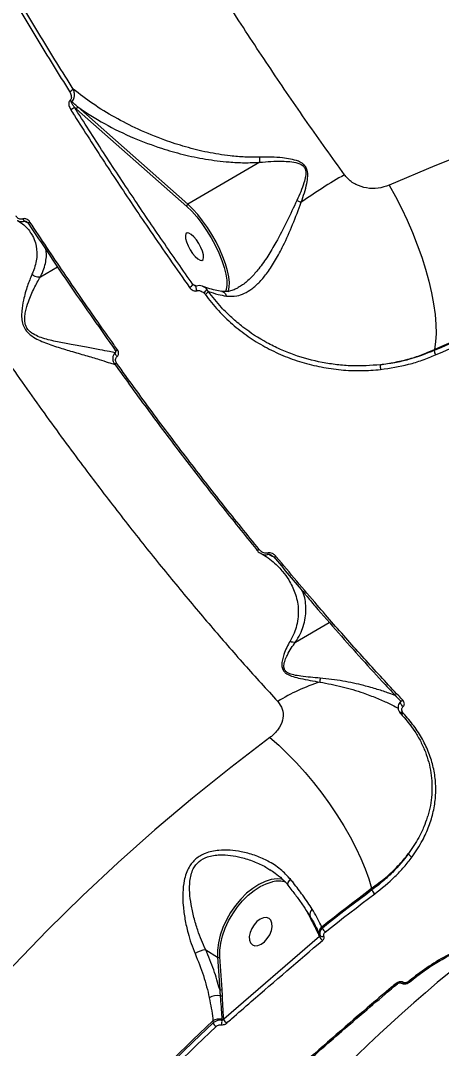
# Model space of a CAD drawing. Header units: millimetres. Extents: x -6328 to 5334, y -5037 to 4112.
# Drawn here: x -2891.1 to -2770.5, y 868.3 to 1163.1 of the extents above; entities that cross this region are included whole.
import ezdxf

# ---------------------------------------------------------------- set-up
doc = ezdxf.new("R2010")
doc.units = ezdxf.units.MM
for name, color, linetype in [('DIKOM_ОБЪЕКТ', 7, 'Continuous'), ('DIKOM_РАЗМЕР_ЗОНА', 7, 'Continuous'), ('DIKOM_РАЗМЕР_ОБЪЕКТА', 7, 'Continuous')]:
    doc.layers.add(name, color=color, linetype=linetype)
doc.styles.add('style1', font='arial.ttf', dxfattribs={"width": 0.8})
doc.dimstyles.new('1-50', dxfattribs={"dimtxt": 300, "dimasz": 200, "dimexe": 100, "dimexo": 0, "dimgap": 100, "dimtad": 1, "dimtxsty": 'style1', "dimcen": 200, "dimclrd": 7, "dimclre": 7, "dimclrt": 7, "dimadec": 1, "dimazin": 2, "dimtfac": 1, "dimtmove": 0, "dimatfit": 2, "dimfxl": 0, "dimlwd": 25, "dimlwe": 18, "dimarcsym": 0})

# ---------------------------------------------------------------- blocks, each defined once
blk = doc.blocks.new('*D2')
at = {"layer": 'Defpoints', "color": 0, "transparency": 16777216}
for p in [(-5303.77, 2121.42), (-1621.11, 2121.42), (560.33, -2395.62)]:
    blk.add_point(p, dxfattribs=at)
at = {"layer": 'DIKOM_РАЗМЕР_ОБЪЕКТА', "color": 7, "lineweight": 18, "transparency": 16777216}
for p, q in [((-1621.11, 2121.42), (-5403.77, 2121.42)), ((560.33, -2395.62), (-5403.77, -2395.62))]:
    blk.add_line(p, q, dxfattribs=at)
at = {"layer": 'DIKOM_РАЗМЕР_ОБЪЕКТА', "color": 7, "lineweight": 25, "transparency": 16777216}
blk.add_line((-5303.77, -2195.62), (-5303.77, 1921.42), dxfattribs=at)
at = {"layer": 'DIKOM_РАЗМЕР_ОБЪЕКТА', "color": 7, "transparency": 16777216}
for points in [[(-5337.11, 1921.42), (-5270.44, 1921.42), (-5303.77, 2121.42)], [(-5337.11, -2195.62), (-5270.44, -2195.62), (-5303.77, -2395.62)]]:
    blk.add_solid(points, dxfattribs=at)
at = {"layer": 'DIKOM_РАЗМЕР_ОБЪЕКТА', "color": 7, "transparency": 16777216, "insert": (-5556.94, -137.1), "char_height": 300, "attachment_point": 5, "rotation": 90, "style": 'style1'}
blk.add_mtext('4500', dxfattribs=at)
blk = doc.blocks.new('*D3')
at = {"layer": 'Defpoints', "color": 0, "transparency": 16777216}
for p in [(-1814.92, 4111.71), (-5877.98, -3895.62), (33.33, -3895.62)]:
    blk.add_point(p, dxfattribs=at)
at = {"layer": 'DIKOM_РАЗМЕР_ЗОНА', "color": 7, "lineweight": 18, "transparency": 16777216}
for p, q in [((-1814.92, 4111.71), (-5977.98, 4111.71)), ((33.33, -3895.62), (-5977.98, -3895.62))]:
    blk.add_line(p, q, dxfattribs=at)
at = {"layer": 'DIKOM_РАЗМЕР_ЗОНА', "color": 7, "lineweight": 25, "transparency": 16777216}
blk.add_line((-5877.98, 3911.71), (-5877.98, -3695.62), dxfattribs=at)
at = {"layer": 'DIKOM_РАЗМЕР_ЗОНА', "color": 7, "transparency": 16777216}
for points in [[(-5911.31, 3911.71), (-5844.65, 3911.71), (-5877.98, 4111.71)], [(-5911.31, -3695.62), (-5844.65, -3695.62), (-5877.98, -3895.62)]]:
    blk.add_solid(points, dxfattribs=at)
at = {"layer": 'DIKOM_РАЗМЕР_ЗОНА', "color": 7, "transparency": 16777216, "insert": (-6131.15, 108.05), "char_height": 300, "attachment_point": 5, "rotation": 90, "style": 'style1'}
blk.add_mtext('8000', dxfattribs=at)

msp = doc.modelspace()

# ---------------------------------------------------------------- linework, layer by layer
at = {"layer": 'DIKOM_ОБЪЕКТ', "color": 7, "linetype": 'Continuous', "lineweight": 15}
for p, q in [((-2875.672, 1138.314), (-2875.043, 1137.757)), ((-2843.159, 1110.431), (-2874.709, 1138.356)), ((-2875.043, 1137.757), (-2843.494, 1109.831)), ((-2822.578, 1122.471), (-2843.159, 1110.431)), ((-2885.385, 1089.648), (-2880.491, 1092.511)), ((-2840.72, 1086.967), (-2841.712, 1087.444)), ((-2840.732, 1086.957), (-2840.717, 1086.964)), ((-2838.579, 1086.774), (-2838.526, 1086.754)), ((-2838.56, 1085.011), (-2838.231, 1084.63)), ((-2837.279, 1085.46), (-2837.697, 1086.046)), ((-2832.151, 1085.981), (-2832.409, 1085.335)), ((-2772.566, 1068.5), (-2772.521, 1068.833)), ((-2816.225, 1005.355), (-2816.114, 1005.238)), ((-2812.304, 984.897), (-2802.653, 990.543)), ((-2782.205, 964.362), (-2782.234, 964.397)), ((-2781.421, 964.42), (-2781.678, 964.758)), ((-2790.526, 914.265), (-2790.433, 913.791)), ((-2809.051, 907.616), (-2808.639, 906.756)), ((-2808.639, 906.756), (-2807.951, 905.411)), ((-2804.622, 902.841), (-2804.813, 903.238)), ((-2805.436, 900.426), (-2832.897, 876.696)), ((-2805.541, 900.644), (-2805.436, 900.426)), ((-2838.047, 896.66), (-2834.681, 894.559)), ((-2834.681, 894.559), (-2834.051, 885.273)), ((-2833.976, 894.573), (-2833.999, 895.052)), ((-2833.345, 885.287), (-2833.976, 894.573)), ((-2781.405, 887.292), (-2781.423, 887.303)), ((-2779.664, 887.373), (-2777.538, 889.052)), ((-2833.256, 883.479), (-2833.345, 885.287)), ((-2783.087, 886.93), (-2783.075, 886.939)), ((-2782.155, 887.145), (-2782.137, 887.134)), ((-2836, 876.222), (-2835.96, 875.691)), ((-2833.41, 876.709), (-2833.389, 876.394)), ((-2832.897, 876.696), (-2832.904, 876.795))]:
    msp.add_line(p, q, dxfattribs=at)
at = {"layer": 'DIKOM_ОБЪЕКТ', "color": 7, "linetype": 'Continuous', "lineweight": 15, "flags": 128}
for points in [[(-2593.769, 1163.129), (-2607.907, 1162.015), (-2622.008, 1160.547), (-2636.063, 1158.728), (-2650.065, 1156.558), (-2664.007, 1154.037), (-2677.881, 1151.169), (-2691.678, 1147.954), (-2705.393, 1144.394), (-2719.016, 1140.49), (-2732.541, 1136.246), (-2745.96, 1131.664), (-2759.266, 1126.745), (-2772.451, 1121.493), (-2785.508, 1115.91)], [(-2785.508, 1115.91), (-2783.7, 1112.679), (-2781.973, 1109.326), (-2780.343, 1105.881), (-2778.824, 1102.377), (-2777.432, 1098.845), (-2776.178, 1095.318), (-2775.074, 1091.827), (-2774.129, 1088.404), (-2773.354, 1085.081), (-2772.754, 1081.888), (-2772.335, 1078.854), (-2772.101, 1076.006), (-2772.054, 1073.371), (-2772.195, 1070.973), (-2772.521, 1068.833)], [(-2843.494, 1109.831), (-2842.064, 1108.44), (-2840.614, 1106.805), (-2839.18, 1104.963), (-2837.796, 1102.961), (-2836.496, 1100.847), (-2835.312, 1098.671), (-2834.271, 1096.486), (-2833.399, 1094.344), (-2832.718, 1092.299), (-2832.243, 1090.398), (-2831.986, 1088.689), (-2831.953, 1087.211), (-2832.145, 1086.002), (-2832.151, 1085.981)], [(-2831.637, 1085.347), (-2831.544, 1085.576), (-2831.293, 1086.676), (-2831.25, 1088.034), (-2831.415, 1089.62), (-2831.785, 1091.399), (-2832.352, 1093.333), (-2833.103, 1095.38), (-2834.023, 1097.495), (-2835.091, 1099.633), (-2836.284, 1101.747), (-2837.577, 1103.792), (-2838.94, 1105.723), (-2840.346, 1107.498), (-2841.762, 1109.079), (-2843.159, 1110.431)], [(-2889.007, 1105.104), (-2889.009, 1105.128), (-2888.984, 1105.177)], [(-2888.384, 1105.352), (-2888.538, 1105.265), (-2888.678, 1105.193), (-2888.799, 1105.139), (-2888.895, 1105.104), (-2888.964, 1105.091), (-2889.003, 1105.099), (-2889.007, 1105.104)], [(-2843.379, 1102.248), (-2843.732, 1101.995), (-2843.886, 1101.444), (-2843.828, 1100.638), (-2843.562, 1099.642), (-2843.11, 1098.538), (-2842.509, 1097.415), (-2841.807, 1096.364), (-2841.062, 1095.47), (-2840.334, 1094.805), (-2839.681, 1094.424), (-2839.156, 1094.356), (-2838.803, 1094.609), (-2838.649, 1095.16), (-2838.708, 1095.966), (-2838.974, 1096.962), (-2839.425, 1098.066), (-2840.026, 1099.189), (-2840.728, 1100.24), (-2841.473, 1101.134), (-2842.202, 1101.799), (-2842.855, 1102.18), (-2843.379, 1102.248)], [(-2840.533, 1085.641), (-2840.644, 1085.899), (-2840.732, 1086.167), (-2840.791, 1086.424), (-2840.817, 1086.649), (-2840.806, 1086.823), (-2840.76, 1086.933), (-2840.732, 1086.957)], [(-2755.957, 1075.508), (-2758.045, 1074.663), (-2760.13, 1073.81), (-2762.212, 1072.947), (-2764.29, 1072.076), (-2766.364, 1071.195), (-2768.435, 1070.306), (-2770.502, 1069.407), (-2772.566, 1068.5)], [(-2772.521, 1068.833), (-2770.444, 1069.747), (-2768.362, 1070.652), (-2766.277, 1071.548), (-2764.188, 1072.434), (-2762.095, 1073.312), (-2759.999, 1074.18), (-2757.9, 1075.039), (-2755.797, 1075.889)], [(-2772.193, 1067.245), (-2770.134, 1068.15), (-2768.072, 1069.046), (-2766.006, 1069.934), (-2763.936, 1070.813), (-2761.862, 1071.682), (-2759.786, 1072.543), (-2757.705, 1073.394), (-2755.622, 1074.237)], [(-2863.433, 1066.804), (-2863.593, 1066.985), (-2863.734, 1067.179), (-2863.849, 1067.374), (-2863.931, 1067.558), (-2863.975, 1067.721), (-2863.978, 1067.853), (-2863.94, 1067.946), (-2863.924, 1067.962)], [(-2863.953, 1068.486), (-2863.965, 1068.524), (-2863.951, 1068.591)], [(-2863.289, 1068.679), (-2863.445, 1068.594), (-2863.589, 1068.526), (-2863.715, 1068.48), (-2863.82, 1068.456), (-2863.898, 1068.456), (-2863.947, 1068.479), (-2863.953, 1068.486)], [(-2863.579, 1064.87), (-2863.728, 1064.789), (-2863.866, 1064.724), (-2863.989, 1064.677), (-2864.093, 1064.652), (-2864.174, 1064.647), (-2864.229, 1064.664), (-2864.256, 1064.702), (-2864.254, 1064.76)], [(-2823.425, 1011.289), (-2823.45, 1011.328), (-2823.467, 1011.408)], [(-2822.699, 1011.407), (-2822.849, 1011.327), (-2822.992, 1011.268), (-2823.123, 1011.232), (-2823.238, 1011.22), (-2823.333, 1011.233), (-2823.404, 1011.269), (-2823.425, 1011.289)], [(-2817.842, 1009.376), (-2818, 1009.293), (-2818.15, 1009.233), (-2818.288, 1009.199), (-2818.406, 1009.192), (-2818.501, 1009.213), (-2818.569, 1009.261), (-2818.574, 1009.266)], [(-2782.386, 968.148), (-2782.389, 968.152), (-2782.398, 968.163)], [(-2781.519, 966.374), (-2781.721, 966.547), (-2781.91, 966.756), (-2782.073, 966.985), (-2782.195, 967.215), (-2782.266, 967.428), (-2782.282, 967.606), (-2782.24, 967.735), (-2782.222, 967.757)], [(-2781.678, 964.758), (-2781.866, 964.698), (-2782.049, 964.667), (-2782.218, 964.668), (-2782.366, 964.699), (-2782.487, 964.76), (-2782.576, 964.847), (-2782.59, 964.869)], [(-2781.421, 964.42), (-2781.572, 964.343), (-2781.721, 964.289), (-2781.86, 964.262), (-2781.987, 964.262), (-2782.096, 964.289), (-2782.184, 964.342), (-2782.205, 964.362)], [(-2819.638, 957.518), (-2830.859, 948.942), (-2841.845, 940.107), (-2852.592, 931.018), (-2863.092, 921.679), (-2873.34, 912.096), (-2883.33, 902.274), (-2893.058, 892.217), (-2902.517, 881.933), (-2911.702, 871.426), (-2920.609, 860.703), (-2929.233, 849.768), (-2937.568, 838.629), (-2945.61, 827.291), (-2953.355, 815.76)], [(-2819.638, 957.518), (-2817.114, 955.303), (-2814.581, 952.883), (-2812.061, 950.278), (-2809.578, 947.512), (-2807.155, 944.611), (-2804.812, 941.601), (-2802.572, 938.51), (-2800.456, 935.366), (-2798.482, 932.196), (-2796.668, 929.031), (-2795.031, 925.9), (-2793.587, 922.829), (-2792.347, 919.849), (-2791.324, 916.986), (-2790.526, 914.265)], [(-2816.044, 916.873), (-2817.604, 916.984), (-2819.279, 916.769), (-2821.027, 916.232), (-2822.811, 915.384), (-2824.59, 914.245), (-2826.327, 912.838), (-2827.984, 911.196), (-2829.523, 909.354), (-2830.911, 907.351), (-2832.119, 905.233), (-2833.118, 903.046), (-2833.889, 900.836), (-2834.413, 898.654), (-2834.679, 896.546), (-2834.681, 894.559)], [(-2814.502, 915.163), (-2814.526, 915.202), (-2814.573, 915.389), (-2814.547, 915.625), (-2814.447, 915.899), (-2814.277, 916.203), (-2814.043, 916.525), (-2813.754, 916.853)], [(-2833.999, 895.052), (-2833.973, 896.5), (-2833.715, 898.544), (-2833.207, 900.661), (-2832.46, 902.803), (-2831.491, 904.924), (-2830.32, 906.978), (-2828.973, 908.92), (-2827.481, 910.706), (-2825.875, 912.299), (-2824.191, 913.663), (-2822.465, 914.767), (-2820.735, 915.589), (-2819.04, 916.11), (-2818.91, 916.138)], [(-2804.813, 903.238), (-2803.05, 904.642), (-2801.28, 906.038), (-2799.504, 907.427), (-2797.721, 908.809), (-2795.932, 910.184), (-2794.136, 911.552), (-2792.334, 912.912), (-2790.526, 914.265)], [(-2790.433, 913.791), (-2792.229, 912.447), (-2794.018, 911.096), (-2795.801, 909.738), (-2797.578, 908.373), (-2799.349, 907), (-2801.113, 905.621), (-2802.871, 904.234), (-2804.622, 902.841)], [(-2803.799, 901.733), (-2802.052, 903.124), (-2800.298, 904.507), (-2798.538, 905.884), (-2796.771, 907.253), (-2794.998, 908.615), (-2793.219, 909.97), (-2791.433, 911.318), (-2789.642, 912.659)], [(-2821.233, 898.959), (-2820.398, 899.885), (-2819.718, 900.97), (-2819.246, 902.126), (-2819.022, 903.259), (-2819.063, 904.278), (-2819.366, 905.099), (-2819.907, 905.657), (-2820.642, 905.906), (-2821.51, 905.826), (-2822.443, 905.423), (-2823.364, 904.731), (-2824.199, 903.805), (-2824.879, 902.72), (-2825.351, 901.564), (-2825.575, 900.431), (-2825.534, 899.412), (-2825.231, 898.591), (-2824.69, 898.033), (-2823.955, 897.784), (-2823.087, 897.864), (-2822.154, 898.267), (-2821.233, 898.959)], [(-2805.281, 900.762), (-2805.318, 900.838), (-2805.429, 901.068)], [(-2780.07, 887.456), (-2779.964, 887.395), (-2779.867, 887.357), (-2779.782, 887.341), (-2779.711, 887.349), (-2779.664, 887.373)], [(-2783.507, 887.006), (-2783.382, 886.942), (-2783.27, 886.906), (-2783.174, 886.899), (-2783.098, 886.922), (-2783.087, 886.93)], [(-2879.13, 830.499), (-2874.065, 836.484), (-2868.904, 842.394), (-2863.649, 848.228), (-2858.3, 853.986), (-2852.861, 859.665), (-2847.33, 865.265), (-2841.709, 870.785), (-2836, 876.222)], [(-2835.96, 875.691), (-2841.639, 870.279), (-2847.23, 864.786), (-2852.733, 859.214), (-2858.145, 853.563), (-2863.467, 847.835), (-2868.696, 842.03), (-2873.832, 836.15), (-2878.874, 830.197)], [(-2877.886, 829.251), (-2872.855, 835.192), (-2867.73, 841.058), (-2862.512, 846.85), (-2857.203, 852.566), (-2851.802, 858.204), (-2846.312, 863.764), (-2840.733, 869.245), (-2835.067, 874.644)]]:
    msp.add_lwpolyline(points, dxfattribs=at)
at = {"layer": 'DIKOM_ОБЪЕКТ', "color": 7, "linetype": 'Continuous', "lineweight": 15}
for centre, radius, start, end in [((-2880.901, 1149.571), 7.817, 299.46891, 308.66638), ((-2875.129, 1141.705), 2.275, 218.92347, 234.62222), ((-2879.819, 1143.157), 6.375, 299.00048, 310.57087), ((-2874.409, 1137.796), 0.635, 118.10398, 183.51709), ((-2718.193, 979.875), 160.46, 119.95228, 125.18927), ((-2804.908, 1127.151), 17.135, 245.74041, 250.37803), ((-2842.86, 1109.87), 0.635, 118.10382, 183.51798), ((-2889.049, 1106.801), 1.516, 202.20524, 230.73373), ((-2843.938, 1089), 2.716, 297.38021, 325.0581), ((-2840.814, 1087.769), 3.562, 309.26087, 331.06264), ((-2839.198, 1085.127), 1.761, 31.4804, 67.56036), ((-2839.604, 1087.167), 2.885, 298.42284, 323.72653), ((-2770.496, 1068.431), 2.071, 178.09105, 214.94871), ((-2784.293, 1063.922), 3.751, 172.70948, 193.24904), ((-2819.267, 1011.027), 1.253, 208.53849, 230.22153), ((-2789.44, 922.946), 52.904, 107.46899, 121.92347), ((-2797.651, 973.736), 7.677, 173.83762, 182.43217), ((-2782.037, 968.704), 0.656, 237.83808, 310.9818), ((-2778.473, 924.767), 1.55, 200.37181, 252.59087), ((-2817.245, 908.959), 7.37, 73.29832, 103.0572), ((-2788.182, 914.522), 2.367, 197.9944, 231.92224), ((-2806.379, 906.794), 1.842, 128.0742, 199.81893), ((-2808.286, 905.745), 0.473, 315.12226, 351.04662), ((-2803.587, 901.718), 1.953, 128.89417, 199.43162), ((-2802.429, 903.611), 2.324, 199.35333, 233.88176), ((-2805.793, 900.937), 0.387, 310.63979, 19.80102), ((-2803.344, 901.181), 2.224, 199.84175, 236.03027), ((-2804.605, 901.269), 0.846, 216.86241, 297.85642), ((-2466.207, 526.146), 472.974, 128.08672, 145.2572), ((-2836.732, 888.406), 8.358, 99.04629, 121.41173), ((-2834.341, 895.192), 0.719, 241.755, 300.58315), ((-2781.891, 887.703), 0.616, 243.75131, 319.46549), ((-2469.607, 496.626), 499.135, 128.15122, 128.46252), ((-2833.711, 885.906), 0.719, 241.755, 300.58315), ((-2781.875, 887.696), 0.62, 245.15217, 319.27917), ((-2834.718, 878.969), 4.55, 79.64347, 120.61537), ((-2833.613, 884.146), 0.757, 247.73481, 298.18913), ((-2834.064, 873.046), 3.72, 79.88731, 121.3737), ((-2833.895, 876.548), 2.236, 202.5435, 238.38132), ((-2836.024, 876.064), 2.655, 339.87712, 7.12935), ((-2833.275, 877.443), 0.746, 259.58931, 299.85908), ((-2830.722, 877.576), 2.346, 202.01405, 236.22582)]:
    msp.add_arc(centre, radius, start, end, dxfattribs=at)
for points, knots in [([(-2798.307, 1118.904), (-2801.869, 1123.887), (-2808.995, 1133.853), (-2819.512, 1149.279), (-2829.881, 1165.031), (-2840.12, 1181.197), (-2850.155, 1197.665), (-2860.001, 1214.476), (-2869.571, 1231.494), (-2878.259, 1247.606), (-2886.073, 1262.681), (-2893.094, 1276.732), (-2899.865, 1290.806), (-2906.396, 1304.937), (-2912.651, 1319.054), (-2918.634, 1333.176), (-2924.304, 1347.218), (-2929.485, 1360.726), (-2934.185, 1373.65), (-2938.736, 1386.862), (-2943.202, 1400.717), (-2947.486, 1415.127), (-2951.605, 1430.318), (-2955.405, 1446.144), (-2958.35, 1460.608), (-2960.434, 1472.805), (-2961.983, 1483.644), (-2963.206, 1494.78), (-2964.004, 1506.092), (-2964.323, 1517.718), (-2964.01, 1529.461), (-2962.995, 1540.149), (-2961.505, 1549.195), (-2959.722, 1556.807), (-2957.5, 1563.857), (-2954.845, 1570.311), (-2951.764, 1576.167), (-2948.255, 1581.389), (-2944.352, 1586.038), (-2941.405, 1588.593), (-2939.929, 1589.872)], [0, 0, 0, 0, 0.0277428, 0.0554856, 0.0835918, 0.1116979, 0.1402848, 0.1688716, 0.1978427, 0.2268138, 0.2503664, 0.2739191, 0.2976931, 0.3214671, 0.3455316, 0.3695961, 0.393891, 0.4181859, 0.4402547, 0.4623235, 0.4890861, 0.5158638, 0.5426264, 0.5757713, 0.6089163, 0.6309326, 0.652949, 0.6796477, 0.7063614, 0.7330602, 0.7661254, 0.7991906, 0.8241634, 0.8492229, 0.8742824, 0.8994293, 0.9244842, 0.9496267, 0.9747692, 1, 1, 1, 1]), ([(-3053.768, 1489.114), (-3054.228, 1485.449), (-3055.13, 1478.259), (-3055.6, 1466.462), (-3055.443, 1454.05), (-3054.591, 1440.798), (-3053.025, 1426.511), (-3050.967, 1412.981), (-3048.65, 1400.479), (-3046.414, 1389.839), (-3043.959, 1379.29), (-3041.318, 1368.862), (-3038.411, 1358.215), (-3034.561, 1345.034), (-3029.543, 1329.172), (-3023.156, 1310.672), (-3016.388, 1292.511), (-3009.341, 1274.792), (-3002.365, 1258.227), (-2995.337, 1242.341), (-2988.463, 1227.458), (-2981.405, 1212.779), (-2973.399, 1196.736), (-2964.506, 1179.649), (-2954.675, 1161.576), (-2945.269, 1144.976), (-2936.06, 1129.317), (-2927.27, 1114.869), (-2918.448, 1100.831), (-2908.639, 1085.708), (-2897.987, 1069.877), (-2886.481, 1053.455), (-2875.705, 1038.662), (-2865.355, 1024.966), (-2855.644, 1012.554), (-2846.053, 1000.712), (-2836.559, 989.395), (-2827, 978.378), (-2820.612, 971.361), (-2817.415, 967.849)], [0, 0, 0, 0, 0.0321108, 0.0629807, 0.0939441, 0.1252643, 0.1566821, 0.189835, 0.2117861, 0.2337707, 0.2537041, 0.2736375, 0.2936718, 0.313706, 0.3466387, 0.3796847, 0.4118208, 0.4412262, 0.470712, 0.4960472, 0.5214337, 0.5455273, 0.5696649, 0.6018539, 0.6313075, 0.6608414, 0.6862174, 0.7116447, 0.7357766, 0.7599525, 0.7922219, 0.8217486, 0.8513558, 0.8767942, 0.9022838, 0.9264743, 0.9507088, 0.9753312, 1, 1, 1, 1]), ([(-2913.102, 1204.143), (-2910.24, 1198.983), (-2904.511, 1188.654), (-2895.596, 1173.255), (-2886.466, 1157.923), (-2880.194, 1147.821), (-2877.055, 1142.765)], [0, 0, 0, 0, 0.2488775, 0.4981996, 0.7488726, 1, 1, 1, 1]), ([(-2876.017, 1143.467), (-2879.121, 1148.466), (-2885.335, 1158.474), (-2894.42, 1173.725), (-2903.345, 1189.135), (-2909.103, 1199.516), (-2911.984, 1204.711)], [0, 0, 0, 0, 0.2488778, 0.4982002, 0.748873, 1, 1, 1, 1]), ([(-2877.055, 1142.765), (-2876.866, 1142.404), (-2876.587, 1141.87), (-2876.512, 1141.127), (-2876.592, 1140.682), (-2876.747, 1140.411), (-2876.864, 1140.307), (-2876.899, 1140.275)], [0, 0, 0, 0, 0.4385519, 0.6486814, 0.8192315, 0.9451773, 1, 1, 1, 1]), ([(-2876.446, 1139.85), (-2876.386, 1139.901), (-2876.189, 1140.067), (-2875.896, 1140.471), (-2875.652, 1141.126), (-2875.579, 1142.046), (-2875.744, 1142.86), (-2875.962, 1143.345), (-2876.017, 1143.467)], [0, 0, 0, 0, 0.0635458, 0.2059318, 0.3867575, 0.5938455, 0.8977465, 1, 1, 1, 1]), ([(-2822.548, 1123.959), (-2823.977, 1123.949), (-2826.834, 1123.928), (-2831.868, 1124.366), (-2837.584, 1125.279), (-2843.838, 1126.832), (-2850.499, 1129.004), (-2857.317, 1131.814), (-2864.157, 1135.322), (-2870.425, 1139.153), (-2874.154, 1142.03), (-2876.017, 1143.467)], [0, 0, 0, 0, 0.0661314, 0.1323031, 0.238336, 0.3447311, 0.4509767, 0.593956, 0.7292239, 0.864722, 1, 1, 1, 1]), ([(-2876.899, 1140.275), (-2876.937, 1140.24), (-2877.061, 1140.129), (-2877.224, 1139.835), (-2877.311, 1139.344), (-2877.228, 1138.538), (-2876.926, 1137.96), (-2876.728, 1137.581)], [0, 0, 0, 0, 0.0555185, 0.1783962, 0.3495223, 0.5728916, 1, 1, 1, 1]), ([(-2875.672, 1138.314), (-2875.862, 1138.548), (-2876.143, 1138.895), (-2876.395, 1139.358), (-2876.482, 1139.617), (-2876.493, 1139.777), (-2876.456, 1139.834), (-2876.446, 1139.85)], [0, 0, 0, 0, 0.4939038, 0.7308129, 0.8854639, 0.9700829, 1, 1, 1, 1]), ([(-2874.709, 1138.356), (-2874.901, 1138.521), (-2875.482, 1139.016), (-2876.06, 1139.516), (-2876.446, 1139.85)], [0, 0, 0, 0, 0.3320291, 1, 1, 1, 1]), ([(-2841.712, 1087.444), (-2844.594, 1091.561), (-2850.364, 1099.8), (-2858.903, 1112.437), (-2867.363, 1125.259), (-2872.901, 1133.961), (-2875.672, 1138.314)], [0, 0, 0, 0, 0.2491447, 0.4986289, 0.7491418, 1, 1, 1, 1]), ([(-2874.709, 1138.356), (-2872.207, 1136.711), (-2867.203, 1133.421), (-2859.079, 1129.521), (-2851.475, 1126.659), (-2844.599, 1124.678), (-2838.139, 1123.312), (-2832.228, 1122.577), (-2827.019, 1122.301), (-2824.058, 1122.414), (-2822.578, 1122.471)], [0, 0, 0, 0, 0.1801421, 0.3602677, 0.5134826, 0.627815, 0.7423229, 0.8564285, 0.9282344, 1, 1, 1, 1]), ([(-2876.728, 1137.581), (-2876.373, 1137.02), (-2874.601, 1134.215), (-2869.961, 1126.948), (-2862.736, 1115.872), (-2853.187, 1101.615), (-2846.446, 1091.966), (-2842.689, 1086.588)], [0, 0, 0, 0, 0.0321573, 0.1607921, 0.4182836, 0.6757752, 1, 1, 1, 1]), ([(-2822.57, 1122.479), (-2822.556, 1122.694), (-2822.53, 1123.09), (-2822.536, 1123.638), (-2822.546, 1123.915), (-2822.548, 1123.959)], [0, 0, 0, 0, 0.4994815, 0.9205566, 1, 1, 1, 1]), ([(-2810.662, 1111.011), (-2810.061, 1112.792), (-2809.229, 1115.255), (-2808.757, 1118.338), (-2808.842, 1119.988), (-2809.348, 1121.205), (-2810.215, 1122.136), (-2811.708, 1122.919), (-2813.716, 1123.458), (-2817.423, 1123.957), (-2820.372, 1123.958), (-2822.548, 1123.959)], [0, 0, 0, 0, 0.2311133, 0.319666, 0.3914023, 0.4366917, 0.482219, 0.5456618, 0.6397129, 0.7342294, 1, 1, 1, 1]), ([(-2822.578, 1122.471), (-2822.577, 1122.472), (-2822.574, 1122.474), (-2822.571, 1122.477), (-2822.571, 1122.478), (-2822.57, 1122.479)], [0, 0, 0, 0, 0.3909841, 0.7860417, 1, 1, 1, 1]), ([(-2822.57, 1122.479), (-2822.568, 1122.479), (-2820.434, 1122.699), (-2817.536, 1122.886), (-2813.899, 1122.71), (-2811.956, 1122.407), (-2810.505, 1121.807), (-2809.702, 1121.003), (-2809.308, 1119.894), (-2809.393, 1118.38), (-2810.159, 1115.497), (-2811.194, 1113.201), (-2811.948, 1111.529)], [0, 0, 0, 0, 0.0003162, 0.2742391, 0.3682386, 0.4635033, 0.5235102, 0.5648333, 0.606153, 0.6747017, 0.7630002, 1, 1, 1, 1]), ([(-2785.508, 1115.91), (-2786.54, 1115.556), (-2788.579, 1114.857), (-2791.942, 1114.962), (-2795.07, 1115.966), (-2797.182, 1117.48), (-2798.063, 1118.595), (-2798.307, 1118.904)], [0, 0, 0, 0, 0.2385226, 0.4713368, 0.696805, 0.9159909, 1, 1, 1, 1]), ([(-2811.948, 1111.529), (-2812.883, 1109.531), (-2814.775, 1105.482), (-2817.548, 1100.072), (-2820.249, 1095.514), (-2822.628, 1092.119), (-2825.051, 1089.37), (-2827.042, 1087.549), (-2828.335, 1086.805), (-2828.769, 1086.555)], [0, 0, 0, 0, 0.2054715, 0.4162365, 0.5595622, 0.7061172, 0.8217101, 0.9401675, 1, 1, 1, 1]), ([(-2832.131, 1084.115), (-2831.13, 1084.062), (-2829.382, 1083.97), (-2826.947, 1084.844), (-2824.73, 1086.179), (-2822.508, 1088.18), (-2820.213, 1090.96), (-2817.964, 1094.453), (-2815.54, 1099.073), (-2813.076, 1104.681), (-2811.476, 1108.878), (-2810.662, 1111.011)], [0, 0, 0, 0, 0.1045096, 0.1823156, 0.2623965, 0.3546203, 0.4495241, 0.5618071, 0.6772358, 0.8359151, 1, 1, 1, 1]), ([(-2890.452, 1106.228), (-2890.588, 1106.189), (-2890.861, 1106.111), (-2891.312, 1106.18), (-2891.76, 1106.379), (-2892.146, 1106.686), (-2892.338, 1106.95), (-2892.422, 1107.064)], [0, 0, 0, 0, 0.188925, 0.3774349, 0.5791838, 0.8164502, 1, 1, 1, 1]), ([(-2892.02, 1105.817), (-2891.61, 1105.568), (-2890.663, 1104.993), (-2889.518, 1103.977), (-2888.692, 1103.099), (-2888.379, 1102.558), (-2888.307, 1102.433)], [0, 0, 0, 0, 0.2468086, 0.5699702, 0.9012674, 1, 1, 1, 1]), ([(-2892.019, 1105.82), (-2891.805, 1105.714), (-2891.383, 1105.506), (-2890.672, 1105.431), (-2890.231, 1105.561), (-2890.008, 1105.627)], [0, 0, 0, 0, 0.3365191, 0.6639751, 1, 1, 1, 1]), ([(-2888.384, 1105.352), (-2888.471, 1105.471), (-2888.676, 1105.747), (-2889.086, 1106.069), (-2889.559, 1106.275), (-2890.029, 1106.347), (-2890.311, 1106.267), (-2890.452, 1106.228)], [0, 0, 0, 0, 0.1825282, 0.4237843, 0.6274648, 0.8134356, 1, 1, 1, 1]), ([(-2890.008, 1105.627), (-2889.976, 1105.635), (-2889.92, 1105.648), (-2889.792, 1105.643), (-2889.649, 1105.612), (-2889.546, 1105.562), (-2889.501, 1105.54)], [0, 0, 0, 0, 0.1791839, 0.3107545, 0.6938927, 1, 1, 1, 1]), ([(-2890.008, 1105.627), (-2889.933, 1105.59), (-2889.609, 1105.43), (-2889.29, 1105.27), (-2889.045, 1105.147)], [0, 0, 0, 0, 0.231795, 1, 1, 1, 1]), ([(-2889.499, 1105.543), (-2889.435, 1105.507), (-2889.272, 1105.416), (-2889.1, 1105.257), (-2889.034, 1105.13), (-2889.018, 1105.099)], [0, 0, 0, 0, 0.3312014, 0.8367864, 1, 1, 1, 1]), ([(-2888.984, 1105.177), (-2884.873, 1098.984), (-2876.639, 1086.578), (-2868.184, 1074.592), (-2863.951, 1068.591)], [0, 0, 0, 0, 0.4992727, 1, 1, 1, 1]), ([(-2863.289, 1068.679), (-2863.665, 1069.206), (-2865.541, 1071.841), (-2870.707, 1079.173), (-2878.74, 1090.808), (-2885.167, 1100.501), (-2888.384, 1105.352)], [0, 0, 0, 0, 0.0441412, 0.2207137, 0.6100127, 1, 1, 1, 1]), ([(-2888.309, 1102.393), (-2888.076, 1102.053), (-2887.425, 1101.101), (-2886.621, 1098.926), (-2886.296, 1096.361), (-2886.644, 1093.726), (-2887.145, 1091.936), (-2887.634, 1090.802), (-2887.813, 1090.386)], [0, 0, 0, 0, 0.1034319, 0.2899564, 0.5954227, 0.7516325, 0.9089833, 1, 1, 1, 1]), ([(-2885.385, 1089.648), (-2885.182, 1090.068), (-2884.64, 1091.189), (-2884.047, 1092.959), (-2883.698, 1094.931), (-2883.625, 1096.439), (-2883.775, 1097.252), (-2883.815, 1097.468)], [0, 0, 0, 0, 0.1493115, 0.3989385, 0.6503962, 0.9071355, 1, 1, 1, 1]), ([(-2887.813, 1090.386), (-2888.255, 1089.314), (-2889.149, 1087.144), (-2890.201, 1083.475), (-2890.746, 1080.39), (-2890.82, 1078.154), (-2890.609, 1076.439), (-2889.951, 1074.762), (-2888.687, 1073.226), (-2886.927, 1072.025), (-2884.236, 1070.741), (-2880.766, 1069.553), (-2876.552, 1068.289), (-2872.39, 1067.08), (-2868.794, 1065.999), (-2865.938, 1065.098), (-2864.669, 1064.69), (-2864.06, 1064.494)], [0, 0, 0, 0, 0.1035369, 0.2094384, 0.2801079, 0.3159518, 0.3526469, 0.3851241, 0.4179263, 0.4588182, 0.4980973, 0.580831, 0.6654623, 0.7594063, 0.855254, 0.930513, 1, 1, 1, 1]), ([(-2863.957, 1067.883), (-2864.495, 1067.983), (-2865.754, 1068.217), (-2868.546, 1068.754), (-2872.199, 1069.425), (-2876.329, 1070.163), (-2880.528, 1070.962), (-2883.933, 1071.744), (-2886.578, 1072.707), (-2888.178, 1073.615), (-2889.005, 1074.525), (-2889.534, 1075.4), (-2889.893, 1076.506), (-2889.916, 1078.062), (-2889.595, 1080.137), (-2888.696, 1083.021), (-2887.2, 1086.458), (-2886.003, 1088.657), (-2885.396, 1089.642), (-2885.395, 1089.643)], [0, 0, 0, 0, 0.0593267, 0.138586, 0.2358116, 0.3348465, 0.4194792, 0.5053839, 0.5439065, 0.5824167, 0.6076349, 0.6122728, 0.6421254, 0.6767106, 0.7126638, 0.7841406, 0.8910107, 0.999892, 1, 1, 1, 1]), ([(-2887.813, 1090.386), (-2887.776, 1090.354), (-2887.536, 1090.139), (-2887.009, 1089.819), (-2886.191, 1089.575), (-2885.661, 1089.621), (-2885.395, 1089.643)], [0, 0, 0, 0, 0.056229, 0.3685429, 0.6842715, 1, 1, 1, 1]), ([(-2885.395, 1089.643), (-2885.394, 1089.644), (-2885.392, 1089.644), (-2885.388, 1089.646), (-2885.386, 1089.647), (-2885.385, 1089.648)], [0, 0, 0, 0, 0.3001999, 0.7069773, 1, 1, 1, 1]), ([(-2842.689, 1086.588), (-2842.648, 1086.532), (-2842.45, 1086.266), (-2842.033, 1085.893), (-2841.459, 1085.625), (-2840.951, 1085.539), (-2840.673, 1085.607), (-2840.533, 1085.641)], [0, 0, 0, 0, 0.0843516, 0.4026499, 0.6518232, 0.8254915, 1, 1, 1, 1]), ([(-2841.122, 1087.047), (-2841.168, 1087.067), (-2841.361, 1087.153), (-2841.547, 1087.298), (-2841.683, 1087.419), (-2841.712, 1087.444)], [0, 0, 0, 0, 0.2004977, 0.8294083, 1, 1, 1, 1]), ([(-2840.705, 1086.97), (-2840.707, 1086.969), (-2840.71, 1086.966), (-2840.728, 1086.96), (-2840.766, 1086.953), (-2840.827, 1086.952), (-2840.93, 1086.967), (-2841.035, 1086.995), (-2841.101, 1087.033), (-2841.123, 1087.045)], [0, 0, 0, 0, 0.1736457, 0.256809, 0.3464491, 0.4603937, 0.6226705, 0.8748425, 1, 1, 1, 1]), ([(-2838.863, 1086.859), (-2838.932, 1086.895), (-2839.248, 1087.061), (-2839.87, 1087.12), (-2840.448, 1087.095), (-2840.694, 1086.966), (-2840.714, 1086.956)], [0, 0, 0, 0, 0.1217436, 0.5564832, 0.9641514, 1, 1, 1, 1]), ([(-2840.533, 1085.641), (-2840.388, 1085.677), (-2840.099, 1085.747), (-2839.564, 1085.656), (-2839.027, 1085.417), (-2838.708, 1085.14), (-2838.56, 1085.011)], [0, 0, 0, 0, 0.2096764, 0.4181568, 0.729856, 1, 1, 1, 1]), ([(-2838.589, 1086.743), (-2838.656, 1086.766), (-2838.771, 1086.806), (-2838.872, 1086.852), (-2838.915, 1086.872)], [0, 0, 0, 0, 0.5815571, 1, 1, 1, 1]), ([(-2837.697, 1086.046), (-2837.894, 1086.25), (-2838.235, 1086.603), (-2838.682, 1086.773), (-2838.87, 1086.844)], [0, 0, 0, 0, 0.5773065, 1, 1, 1, 1]), ([(-2833.428, 1085.465), (-2834.065, 1085.572), (-2835.49, 1085.813), (-2837.191, 1086.263), (-2838.155, 1086.639), (-2838.52, 1086.781)], [0, 0, 0, 0, 0.3344149, 0.7477195, 1, 1, 1, 1]), ([(-2788.014, 1064.398), (-2790.743, 1064.21), (-2794.871, 1063.926), (-2800.466, 1064.381), (-2806.02, 1065.224), (-2811.479, 1066.708), (-2816.701, 1068.794), (-2821.718, 1071.278), (-2826.402, 1074.331), (-2830.621, 1077.892), (-2834.025, 1081.246), (-2836.076, 1083.903), (-2837.279, 1085.46)], [0, 0, 0, 0, 0.1468748, 0.2222339, 0.2981482, 0.444988, 0.5203448, 0.5962631, 0.7424206, 0.8174389, 0.8930195, 1, 1, 1, 1]), ([(-2837.279, 1085.46), (-2836.389, 1085.154), (-2834.809, 1084.61), (-2832.946, 1084.266), (-2832.131, 1084.115)], [0, 0, 0, 0, 0.5623929, 1, 1, 1, 1]), ([(-2828.758, 1086.541), (-2829.032, 1086.377), (-2829.761, 1085.94), (-2830.91, 1085.565), (-2832.19, 1085.35), (-2833.045, 1085.449), (-2833.456, 1085.496)], [0, 0, 0, 0, 0.1710242, 0.4552912, 0.7377438, 1, 1, 1, 1]), ([(-2833.456, 1085.448), (-2833.446, 1085.449), (-2833.232, 1085.464), (-2832.843, 1085.231), (-2832.418, 1084.798), (-2832.213, 1084.372), (-2832.144, 1084.154), (-2832.131, 1084.115)], [0, 0, 0, 0, 0.0162548, 0.3568367, 0.6974198, 0.945988, 1, 1, 1, 1]), ([(-2838.231, 1084.63), (-2837.002, 1083.039), (-2834.637, 1079.977), (-2830.451, 1075.972), (-2825.99, 1072.488), (-2821.144, 1069.485), (-2815.975, 1067.007), (-2810.56, 1065.066), (-2804.974, 1063.677), (-2799.291, 1062.884), (-2793.577, 1062.616), (-2789.82, 1062.914), (-2787.945, 1063.062)], [0, 0, 0, 0, 0.1070822, 0.2059729, 0.3051836, 0.4040767, 0.5033365, 0.6029167, 0.7021785, 0.8013468, 0.9008323, 1, 1, 1, 1]), ([(-2863.863, 1067.994), (-2864.059, 1067.795), (-2864.463, 1067.386), (-2864.723, 1066.525), (-2864.689, 1065.594), (-2864.399, 1065.037), (-2864.254, 1064.76)], [0, 0, 0, 0, 0.2380039, 0.4906779, 0.7462862, 1, 1, 1, 1]), ([(-2863.956, 1068.484), (-2863.946, 1068.473), (-2863.889, 1068.402), (-2863.839, 1068.26), (-2863.836, 1068.1), (-2863.856, 1068.02), (-2863.912, 1067.982), (-2863.929, 1067.97)], [0, 0, 0, 0, 0.050159, 0.3061655, 0.5738995, 0.8688053, 1, 1, 1, 1]), ([(-2863.433, 1066.804), (-2863.321, 1066.92), (-2863.09, 1067.161), (-2862.961, 1067.659), (-2863.009, 1068.196), (-2863.196, 1068.518), (-2863.289, 1068.679)], [0, 0, 0, 0, 0.2338668, 0.4824937, 0.7413363, 1, 1, 1, 1]), ([(-2788.014, 1064.398), (-2785.357, 1064.852), (-2781.338, 1065.539), (-2776.224, 1067.218), (-2773.759, 1068.294), (-2772.521, 1068.833)], [0, 0, 0, 0, 0.4927819, 0.7454818, 1, 1, 1, 1]), ([(-2772.566, 1068.5), (-2774.984, 1067.558), (-2778.644, 1066.132), (-2783.905, 1064.944), (-2786.641, 1064.581), (-2788.014, 1064.398)], [0, 0, 0, 0, 0.492808, 0.7454984, 1, 1, 1, 1]), ([(-2787.945, 1063.062), (-2785.243, 1063.472), (-2781.154, 1064.093), (-2775.956, 1065.691), (-2773.45, 1066.725), (-2772.193, 1067.245)], [0, 0, 0, 0, 0.4927635, 0.7454697, 1, 1, 1, 1]), ([(-2864.254, 1064.76), (-2860.917, 1060.144), (-2854.237, 1050.903), (-2844.075, 1037.417), (-2833.817, 1024.187), (-2826.919, 1015.67), (-2823.467, 1011.408)], [0, 0, 0, 0, 0.2488778, 0.4982001, 0.7488729, 1, 1, 1, 1]), ([(-2863.579, 1064.87), (-2863.676, 1065.036), (-2863.868, 1065.367), (-2863.917, 1065.92), (-2863.786, 1066.435), (-2863.548, 1066.684), (-2863.433, 1066.804)], [0, 0, 0, 0, 0.2583542, 0.5167488, 0.7678077, 1, 1, 1, 1]), ([(-2822.699, 1011.407), (-2826.128, 1015.639), (-2832.992, 1024.112), (-2843.243, 1037.325), (-2853.461, 1050.875), (-2860.204, 1060.202), (-2863.579, 1064.87)], [0, 0, 0, 0, 0.2488775, 0.4981997, 0.7488727, 1, 1, 1, 1]), ([(-2823.412, 1011.3), (-2823.383, 1011.255), (-2823.166, 1010.931), (-2822.767, 1010.578), (-2822.348, 1010.366), (-2822.244, 1010.314)], [0, 0, 0, 0, 0.1064375, 0.7791274, 1, 1, 1, 1]), ([(-2820.368, 1010.428), (-2820.49, 1010.392), (-2820.732, 1010.32), (-2821.2, 1010.369), (-2821.805, 1010.597), (-2822.327, 1010.984), (-2822.61, 1011.306), (-2822.699, 1011.407)], [0, 0, 0, 0, 0.1388676, 0.2767759, 0.4965982, 0.8418705, 1, 1, 1, 1]), ([(-2822.25, 1010.341), (-2821.907, 1010.146), (-2820.795, 1009.513), (-2819.187, 1008.304), (-2817.501, 1006.843), (-2816.62, 1005.812), (-2816.227, 1005.352)], [0, 0, 0, 0, 0.1351851, 0.4381557, 0.74937, 1, 1, 1, 1]), ([(-2822.242, 1010.317), (-2822.19, 1010.276), (-2821.909, 1010.052), (-2821.341, 1009.923), (-2820.644, 1009.875), (-2820.265, 1010), (-2820.069, 1010.064)], [0, 0, 0, 0, 0.0850775, 0.4670706, 0.7253678, 1, 1, 1, 1]), ([(-2817.842, 1009.376), (-2817.94, 1009.486), (-2818.25, 1009.833), (-2818.828, 1010.249), (-2819.486, 1010.489), (-2819.987, 1010.54), (-2820.241, 1010.465), (-2820.368, 1010.428)], [0, 0, 0, 0, 0.1605573, 0.5081498, 0.7318587, 0.8653695, 1, 1, 1, 1]), ([(-2820.069, 1010.064), (-2820.043, 1010.069), (-2819.987, 1010.082), (-2819.861, 1010.075), (-2819.649, 1010.028), (-2819.492, 1009.958), (-2819.39, 1009.912)], [0, 0, 0, 0, 0.0958681, 0.2054785, 0.4820498, 1, 1, 1, 1]), ([(-2820.069, 1010.064), (-2819.967, 1010.013), (-2819.518, 1009.794), (-2819.073, 1009.575), (-2818.73, 1009.406)], [0, 0, 0, 0, 0.2281245, 1, 1, 1, 1]), ([(-2819.393, 1009.907), (-2819.282, 1009.85), (-2818.953, 1009.683), (-2818.726, 1009.43), (-2818.577, 1009.262)], [0, 0, 0, 0, 0.340351, 1, 1, 1, 1]), ([(-2818.614, 1009.427), (-2815.617, 1005.801), (-2812.553, 1002.096), (-2809.483, 998.552), (-2809.418, 998.476)], [0, 0, 0, 0, 0.9785555, 1, 1, 1, 1]), ([(-2781.606, 968.209), (-2781.994, 968.621), (-2783.933, 970.684), (-2788.981, 976.121), (-2796.759, 984.721), (-2806.908, 996.298), (-2813.929, 1004.695), (-2817.842, 1009.376)], [0, 0, 0, 0, 0.0321573, 0.1607921, 0.4182836, 0.6757752, 1, 1, 1, 1]), ([(-2816.114, 1005.238), (-2816.094, 1005.216), (-2815.356, 1004.436), (-2814.019, 1002.412), (-2812.603, 999.64), (-2811.82, 996.87), (-2811.495, 994.579), (-2811.512, 992.161), (-2811.925, 989.771), (-2812.671, 987.44), (-2813.478, 985.933), (-2813.883, 985.176)], [0, 0, 0, 0, 0.0041504, 0.1506651, 0.3551085, 0.4677466, 0.5807965, 0.6954385, 0.8108235, 0.9049855, 1, 1, 1, 1]), ([(-2812.304, 984.897), (-2811.847, 985.654), (-2810.927, 987.175), (-2810.022, 989.49), (-2809.451, 991.849), (-2809.263, 994.234), (-2809.469, 996.516), (-2809.823, 998.384), (-2810.322, 999.402), (-2810.491, 999.748)], [0, 0, 0, 0, 0.1344276, 0.2702369, 0.4291709, 0.5892578, 0.7521843, 0.9158303, 1, 1, 1, 1]), ([(-2809.362, 998.317), (-2808.485, 997.284), (-2805.374, 993.616), (-2800.029, 987.505), (-2793.334, 979.999), (-2787.453, 973.552), (-2783.808, 969.682), (-2782.386, 968.172)], [0, 0, 0, 0, 0.0974791, 0.3461288, 0.5938215, 0.8415719, 1, 1, 1, 1]), ([(-2813.883, 985.176), (-2814.53, 983.955), (-2815.405, 982.305), (-2816.129, 979.825), (-2816.32, 978.365), (-2816.081, 977.127), (-2815.483, 976.252), (-2814.478, 975.521), (-2812.908, 974.916), (-2809.771, 974.164), (-2807.188, 973.726), (-2805.321, 973.41)], [0, 0, 0, 0, 0.2657862, 0.3593773, 0.4543063, 0.5177528, 0.5632827, 0.6085748, 0.6803153, 0.7688732, 1, 1, 1, 1]), ([(-2805.283, 974.56), (-2807.117, 974.711), (-2809.635, 974.919), (-2812.7, 975.382), (-2814.207, 975.819), (-2815.149, 976.437), (-2815.645, 977.231), (-2815.706, 978.38), (-2815.345, 979.749), (-2814.24, 982.102), (-2813.159, 983.77), (-2812.318, 984.89), (-2812.317, 984.892)], [0, 0, 0, 0, 0.2369823, 0.3252742, 0.3938178, 0.4351344, 0.4764545, 0.5364569, 0.6308586, 0.7257813, 0.9996838, 1, 1, 1, 1]), ([(-2813.883, 985.176), (-2813.843, 985.157), (-2813.592, 985.037), (-2813.054, 984.864), (-2812.577, 984.882), (-2812.317, 984.892)], [0, 0, 0, 0, 0.0794445, 0.4971824, 1, 1, 1, 1]), ([(-2812.317, 984.892), (-2812.316, 984.892), (-2812.313, 984.892), (-2812.309, 984.894), (-2812.306, 984.896), (-2812.304, 984.897)], [0, 0, 0, 0, 0.241083, 0.5651089, 1, 1, 1, 1]), ([(-2805.321, 973.41), (-2803.183, 973.005), (-2799.946, 972.393), (-2795.869, 971.252), (-2792.543, 970.185), (-2789.086, 968.879), (-2786.014, 967.518), (-2783.953, 966.495), (-2783.178, 966.057), (-2782.948, 965.927)], [0, 0, 0, 0, 0.2330463, 0.3527484, 0.4735568, 0.6383747, 0.8074555, 0.9428159, 1, 1, 1, 1]), ([(-2783.613, 969.481), (-2784.237, 969.722), (-2785.772, 970.314), (-2788.861, 971.35), (-2793.232, 972.585), (-2798.723, 973.806), (-2803.076, 974.306), (-2805.283, 974.56)], [0, 0, 0, 0, 0.1219552, 0.2999853, 0.4824162, 0.7375435, 1, 1, 1, 1]), ([(-2817.415, 967.849), (-2816.909, 967.137), (-2815.881, 965.69), (-2815.773, 963.06), (-2816.727, 960.464), (-2818.239, 958.622), (-2819.357, 957.74), (-2819.638, 957.518)], [0, 0, 0, 0, 0.2187085, 0.4447818, 0.6794098, 0.9191985, 1, 1, 1, 1]), ([(-2782.188, 967.755), (-2782.347, 967.612), (-2782.696, 967.3), (-2782.951, 966.627), (-2782.982, 965.894), (-2782.837, 965.292), (-2782.637, 964.98), (-2782.572, 964.879)], [0, 0, 0, 0, 0.1906397, 0.4169026, 0.6441885, 0.8845983, 1, 1, 1, 1]), ([(-2782.389, 968.144), (-2782.371, 968.127), (-2782.254, 968.013), (-2782.184, 967.808), (-2782.203, 967.773), (-2782.193, 967.784), (-2782.216, 967.761), (-2782.253, 967.744), (-2782.267, 967.737)], [0, 0, 0, 0, 0.0680774, 0.4308598, 0.7537211, 0.8952375, 0.9589908, 1, 1, 1, 1]), ([(-2781.519, 966.374), (-2781.486, 966.403), (-2781.358, 966.517), (-2781.191, 966.782), (-2781.114, 967.21), (-2781.226, 967.724), (-2781.475, 968.042), (-2781.606, 968.209)], [0, 0, 0, 0, 0.0579486, 0.2245, 0.4300547, 0.7004928, 1, 1, 1, 1]), ([(-2782.564, 964.883), (-2782.517, 964.787), (-2782.4, 964.552), (-2782.209, 964.363), (-2782.095, 964.251)], [0, 0, 0, 0, 0.4069262, 1, 1, 1, 1]), ([(-2782.284, 964.518), (-2780.81, 962.789), (-2778.58, 960.172), (-2776.417, 956.361), (-2774.659, 952.451), (-2773.584, 948.392), (-2773.188, 944.277), (-2773.294, 940.132), (-2773.775, 936.889), (-2774.543, 934.76), (-2774.585, 934.642)], [0, 0, 0, 0, 0.1950316, 0.2950974, 0.3958966, 0.5910692, 0.691178, 0.7920104, 0.9884709, 1, 1, 1, 1]), ([(-2781.678, 964.758), (-2781.766, 964.941), (-2781.926, 965.276), (-2781.911, 965.77), (-2781.762, 966.138), (-2781.589, 966.306), (-2781.519, 966.374)], [0, 0, 0, 0, 0.3467093, 0.6312456, 0.8513066, 1, 1, 1, 1]), ([(-2778.937, 923.287), (-2777.892, 924.841), (-2775.964, 927.704), (-2774.021, 932.086), (-2772.752, 936.283), (-2772.114, 940.521), (-2772.122, 944.755), (-2772.754, 948.942), (-2774.001, 953.051), (-2775.882, 957.031), (-2778.305, 960.864), (-2780.383, 963.236), (-2781.421, 964.42)], [0, 0, 0, 0, 0.1166812, 0.2150846, 0.3137979, 0.4122009, 0.510061, 0.6082268, 0.7060845, 0.8039539, 0.9021323, 1, 1, 1, 1]), ([(-2774.585, 934.642), (-2774.892, 933.726), (-2775.548, 931.767), (-2777.216, 928.254), (-2778.902, 925.75), (-2779.927, 924.227)], [0, 0, 0, 0, 0.2562132, 0.5476229, 1, 1, 1, 1]), ([(-2813.754, 916.853), (-2814.675, 917.847), (-2816.554, 919.873), (-2819.059, 921.445), (-2821.564, 922.762), (-2824.062, 923.83), (-2827.624, 924.797), (-2831.076, 925.262), (-2833.896, 925.254), (-2836.278, 924.898), (-2838.565, 924.223), (-2840.985, 922.835), (-2842.732, 920.694), (-2843.712, 918.514), (-2844.365, 916.065), (-2844.671, 912.986), (-2844.55, 909.268), (-2844.039, 905.389), (-2843.231, 901.748), (-2842.247, 898.424), (-2841.477, 896.506), (-2841.089, 895.539)], [0, 0, 0, 0, 0.0713192, 0.1455334, 0.1511418, 0.2166827, 0.2835494, 0.3372077, 0.3918209, 0.425165, 0.4591144, 0.5134567, 0.5679412, 0.6040748, 0.6411273, 0.7022452, 0.7649113, 0.8302388, 0.8968703, 0.9479885, 1, 1, 1, 1]), ([(-2838.047, 896.66), (-2838.462, 897.563), (-2839.3, 899.382), (-2840.441, 902.491), (-2841.474, 905.928), (-2842.259, 909.527), (-2842.694, 913.018), (-2842.689, 915.861), (-2842.293, 918.157), (-2841.581, 920.139), (-2840.098, 922.09), (-2837.907, 923.249), (-2835.815, 923.741), (-2833.597, 923.933), (-2830.931, 923.772), (-2827.668, 923.15), (-2824.269, 922.02), (-2821.496, 920.825), (-2820.087, 919.854), (-2819.719, 919.6)], [0, 0, 0, 0, 0.0603232, 0.121643, 0.198676, 0.277089, 0.3477902, 0.4199165, 0.4599406, 0.5009533, 0.5592261, 0.6174188, 0.6542175, 0.6919538, 0.7536234, 0.8165438, 0.8937515, 0.9722949, 1, 1, 1, 1]), ([(-2790.526, 914.265), (-2789.141, 915.292), (-2786.417, 917.31), (-2782.861, 920.661), (-2780.909, 923.033), (-2779.927, 924.227)], [0, 0, 0, 0, 0.3395438, 0.667762, 1, 1, 1, 1]), ([(-2779.927, 924.227), (-2781.402, 922.393), (-2783.633, 919.62), (-2787.331, 916.208), (-2789.397, 914.598), (-2790.433, 913.791)], [0, 0, 0, 0, 0.4928082, 0.7454985, 1, 1, 1, 1]), ([(-2789.642, 912.659), (-2787.631, 914.279), (-2784.59, 916.731), (-2781.179, 920.379), (-2779.686, 922.315), (-2778.937, 923.287)], [0, 0, 0, 0, 0.4927604, 0.7454691, 1, 1, 1, 1]), ([(-2819.695, 919.635), (-2819.176, 919.316), (-2817.917, 918.541), (-2816.215, 917.057), (-2814.995, 915.87), (-2814.523, 915.187), (-2814.5, 915.153)], [0, 0, 0, 0, 0.2597776, 0.6299686, 0.9814342, 1, 1, 1, 1]), ([(-2807.515, 908.245), (-2808.392, 909.573), (-2810.012, 912.028), (-2812.24, 914.965), (-2813.479, 916.511), (-2813.754, 916.853)], [0, 0, 0, 0, 0.4786869, 0.8843747, 1, 1, 1, 1]), ([(-2814.516, 915.151), (-2814.121, 914.656), (-2813.024, 913.281), (-2811.395, 911.072), (-2809.631, 908.557), (-2808.62, 906.961), (-2808.12, 906.173)], [0, 0, 0, 0, 0.1592133, 0.4418044, 0.7243025, 1, 1, 1, 1]), ([(-2804.813, 903.238), (-2804.904, 903.421), (-2805.672, 904.976), (-2806.651, 906.713), (-2807.515, 908.245)], [0, 0, 0, 0, 0.1178594, 1, 1, 1, 1]), ([(-2808.113, 906.17), (-2807.706, 905.48), (-2806.872, 904.065), (-2806.213, 902.689), (-2805.876, 901.984)], [0, 0, 0, 0, 0.4882599, 1, 1, 1, 1]), ([(-2807.951, 905.411), (-2807.347, 904.256), (-2806.526, 902.685), (-2805.747, 901.071), (-2805.541, 900.644)], [0, 0, 0, 0, 0.7353037, 1, 1, 1, 1]), ([(-2805.429, 901.068), (-2805.525, 901.267), (-2806.003, 902.258), (-2806.507, 903.301), (-2806.952, 904.136), (-2806.975, 904.18)], [0, 0, 0, 0, 0.1914842, 0.957449, 1, 1, 1, 1]), ([(-2804.622, 902.841), (-2804.701, 902.767), (-2804.973, 902.517), (-2805.296, 902.017), (-2805.464, 901.357), (-2805.342, 900.96), (-2805.281, 900.762)], [0, 0, 0, 0, 0.1209496, 0.4144473, 0.7069479, 1, 1, 1, 1]), ([(-2707.595, 898.035), (-2709.046, 898.756), (-2711.948, 900.196), (-2717.082, 901.83), (-2722.68, 903.025), (-2728.704, 903.71), (-2735.031, 903.859), (-2741.546, 903.445), (-2748.133, 902.457), (-2754.675, 900.887), (-2761.046, 898.75), (-2767.121, 896.061), (-2772.85, 892.888), (-2776.244, 890.388), (-2777.942, 889.137)], [0, 0, 0, 0, 0.0836186, 0.1671661, 0.2504175, 0.3338525, 0.4173036, 0.5004885, 0.5837385, 0.6671385, 0.7504577, 0.8333964, 0.916628, 1, 1, 1, 1]), ([(-2777.557, 889.04), (-2776.156, 890.084), (-2773.565, 892.015), (-2769.627, 894.359), (-2766.242, 896.117), (-2763.391, 897.416), (-2760.865, 898.449), (-2756.758, 899.961), (-2750.747, 901.695), (-2743.716, 902.939), (-2737.612, 903.481), (-2732.607, 903.574), (-2728.697, 903.38), (-2725.662, 903.079), (-2723.078, 902.727), (-2719.949, 902.153), (-2716.26, 901.227), (-2712.137, 899.853), (-2709.587, 898.58), (-2708.214, 897.895)], [0, 0, 0, 0, 0.0701866, 0.1297501, 0.178624, 0.2171557, 0.2493726, 0.2822038, 0.382685, 0.484183, 0.552047, 0.6190223, 0.6815693, 0.7109429, 0.746156, 0.792466, 0.8499979, 0.9193073, 1, 1, 1, 1]), ([(-2832.026, 875.625), (-2831.56, 876.037), (-2829.227, 878.094), (-2820.11, 886.095), (-2811.409, 893.517), (-2804.587, 899.336)], [0, 0, 0, 0, 0.0512253, 0.2561273, 1, 1, 1, 1]), ([(-2805.281, 900.762), (-2805.271, 900.725), (-2805.249, 900.65), (-2805.295, 900.541), (-2805.367, 900.468), (-2805.423, 900.434), (-2805.436, 900.426)], [0, 0, 0, 0, 0.2930283, 0.5923651, 0.9005743, 1, 1, 1, 1]), ([(-2804.587, 899.336), (-2804.55, 899.369), (-2804.399, 899.505), (-2804.207, 899.782), (-2804.102, 900.167), (-2804.174, 900.403), (-2804.21, 900.521)], [0, 0, 0, 0, 0.0963825, 0.3985513, 0.6990818, 1, 1, 1, 1]), ([(-2804.21, 900.521), (-2804.246, 900.639), (-2804.318, 900.875), (-2804.213, 901.26), (-2804.014, 901.549), (-2803.848, 901.692), (-2803.799, 901.733)], [0, 0, 0, 0, 0.2927357, 0.5851066, 0.8788379, 1, 1, 1, 1]), ([(-2834.051, 885.273), (-2834.569, 887.129), (-2835.616, 890.882), (-2837.231, 894.721), (-2838.047, 896.66)], [0, 0, 0, 0, 0.4947656, 1, 1, 1, 1]), ([(-2841.089, 895.539), (-2840.25, 893.438), (-2838.547, 889.174), (-2837.466, 884.974), (-2837.038, 882.897), (-2837.035, 882.885)], [0, 0, 0, 0, 0.4913944, 0.9970665, 1, 1, 1, 1]), ([(-2781.423, 887.303), (-2781.499, 887.341), (-2781.694, 887.442), (-2782.101, 887.507), (-2782.604, 887.46), (-2783.107, 887.294), (-2783.374, 887.102), (-2783.507, 887.006)], [0, 0, 0, 0, 0.1342544, 0.3469772, 0.5632481, 0.7817386, 1, 1, 1, 1]), ([(-2782.128, 887.147), (-2782.098, 887.123), (-2781.91, 886.975), (-2781.431, 886.862), (-2780.743, 886.862), (-2780.102, 887.048), (-2779.801, 887.301), (-2779.689, 887.395)], [0, 0, 0, 0, 0.0449709, 0.2849219, 0.5500348, 0.8323898, 1, 1, 1, 1]), ([(-2780.07, 887.456), (-2780.071, 887.454), (-2780.152, 887.39), (-2780.338, 887.278), (-2780.614, 887.19), (-2780.897, 887.157), (-2781.169, 887.178), (-2781.329, 887.255), (-2781.405, 887.292)], [0, 0, 0, 0, 0.0043468, 0.2198207, 0.4355752, 0.5682506, 0.7938306, 1, 1, 1, 1]), ([(-2777.942, 889.137), (-2777.872, 889.099), (-2777.734, 889.022), (-2777.604, 889.004), (-2777.569, 889.042), (-2777.562, 889.049)], [0, 0, 0, 0, 0.4443315, 0.888663, 1, 1, 1, 1]), ([(-2834.051, 885.273), (-2834.025, 885.006), (-2833.967, 884.4), (-2833.924, 883.788), (-2833.9, 883.445)], [0, 0, 0, 0, 0.4403356, 1, 1, 1, 1]), ([(-2783.507, 887.006), (-2783.978, 886.609), (-2786.332, 884.626), (-2795.428, 876.916), (-2803.996, 869.408), (-2810.695, 863.538)], [0, 0, 0, 0, 0.0517104, 0.2585534, 1, 1, 1, 1]), ([(-2810.262, 863.434), (-2807.851, 865.573), (-2801.184, 871.488), (-2792.117, 879.313), (-2785.441, 884.917), (-2783.069, 886.908)], [0, 0, 0, 0, 0.2675311, 0.7398228, 1, 1, 1, 1]), ([(-2783.073, 886.938), (-2783.064, 886.946), (-2783.023, 886.985), (-2782.893, 887.064), (-2782.702, 887.141), (-2782.505, 887.183), (-2782.335, 887.189), (-2782.21, 887.171), (-2782.156, 887.145), (-2782.161, 887.149), (-2782.162, 887.15)], [0, 0, 0, 0, 0.0431146, 0.1975837, 0.357525, 0.5141653, 0.6478222, 0.7869018, 0.9394818, 1, 1, 1, 1]), ([(-2837.035, 882.885), (-2836.827, 881.869), (-2836.408, 879.83), (-2836.102, 877.653), (-2836.017, 876.457), (-2836, 876.222)], [0, 0, 0, 0, 0.4438965, 0.8911134, 1, 1, 1, 1]), ([(-2833.9, 883.445), (-2833.881, 883.176), (-2833.787, 881.83), (-2833.613, 879.579), (-2833.475, 877.62), (-2833.41, 876.709)], [0, 0, 0, 0, 0.1178903, 0.5894817, 1, 1, 1, 1]), ([(-2832.904, 876.795), (-2833.003, 878.365), (-2833.142, 880.579), (-2833.23, 882.825), (-2833.256, 883.479)], [0, 0, 0, 0, 0.7088229, 1, 1, 1, 1]), ([(-2833.389, 876.394), (-2833.461, 876.402), (-2833.803, 876.442), (-2834.458, 876.399), (-2835.301, 876.151), (-2835.741, 875.844), (-2835.96, 875.691)], [0, 0, 0, 0, 0.0813858, 0.3857913, 0.6937318, 1, 1, 1, 1]), ([(-2833.53, 875.151), (-2833.503, 875.148), (-2833.314, 875.128), (-2832.939, 875.157), (-2832.43, 875.323), (-2832.161, 875.524), (-2832.026, 875.625)], [0, 0, 0, 0, 0.0523938, 0.3650475, 0.6827341, 1, 1, 1, 1]), ([(-2832.897, 876.696), (-2832.94, 876.643), (-2833.024, 876.538), (-2833.189, 876.432), (-2833.316, 876.396), (-2833.38, 876.394), (-2833.389, 876.394)], [0, 0, 0, 0, 0.3345066, 0.654902, 0.9517867, 1, 1, 1, 1]), ([(-2835.067, 874.644), (-2834.937, 874.748), (-2834.676, 874.956), (-2834.172, 875.134), (-2833.779, 875.174), (-2833.574, 875.155), (-2833.53, 875.151)], [0, 0, 0, 0, 0.30774, 0.6158747, 0.9190999, 1, 1, 1, 1])]:
    msp.add_open_spline(points, degree=3, knots=knots, dxfattribs=at)

# ---------------------------------------------------------------- dimensions: what is measured, and where the dimension line sits
at = {"layer": 'DIKOM_РАЗМЕР_ЗОНА'}
dim = msp.add_linear_dim(base=(-5877.98, -3895.616), p1=(-1814.925, 4111.709), p2=(33.33, -3895.616), angle=90, text='8000', dimstyle='1-50', dxfattribs=at)
dim.commit()
dim.dimension.update_dxf_attribs({"geometry": '*D3', "text_midpoint": (-5877.98, 108.046), "dimtype": 160})
at = {"layer": 'DIKOM_РАЗМЕР_ОБЪЕКТА'}
dim = msp.add_linear_dim(base=(-5303.773, 2121.419), p1=(560.33, -2395.616), p2=(-1621.109, 2121.419), angle=90, text='4500', dimstyle='1-50', dxfattribs=at)
dim.commit()
dim.dimension.update_dxf_attribs({"geometry": '*D2', "text_midpoint": (-5303.773, -137.099), "dimtype": 160})

doc.saveas('drawing.dxf')
